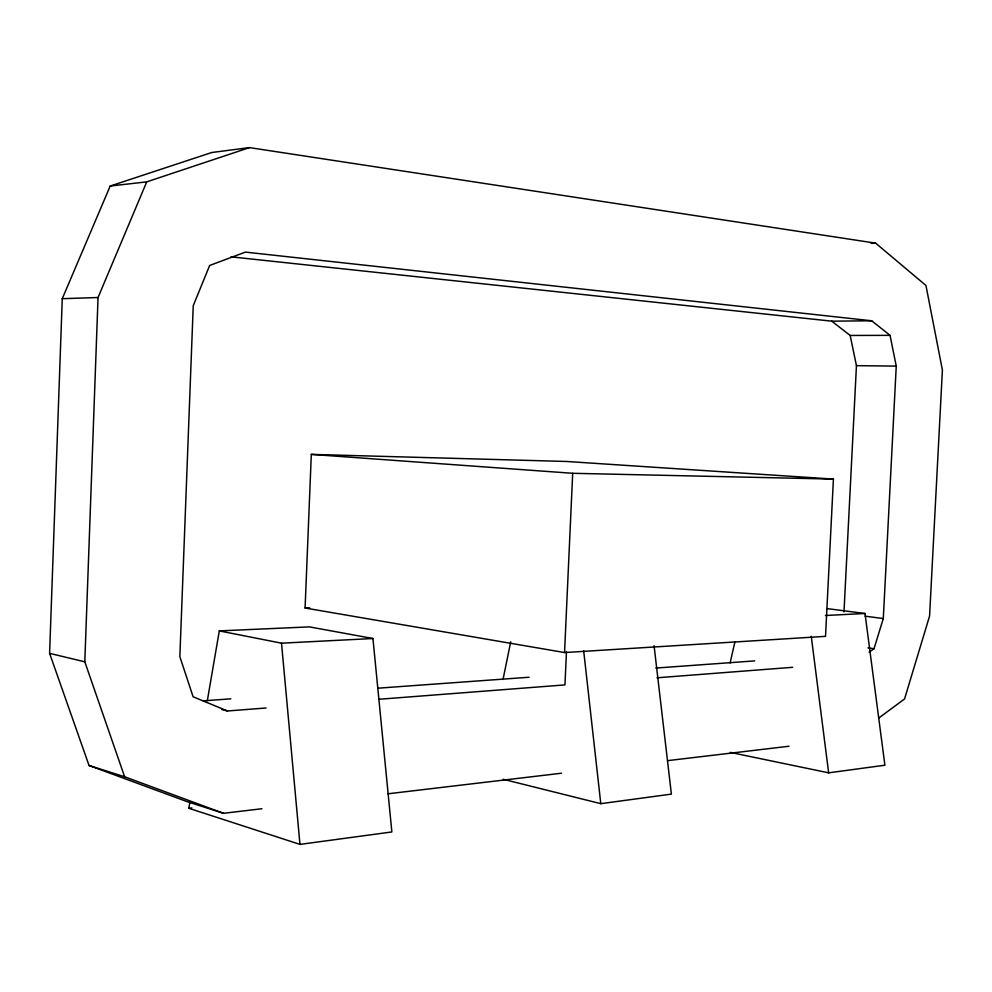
<?xml version="1.0" encoding="UTF-8"?>
<svg xmlns="http://www.w3.org/2000/svg" width="992" height="992" viewBox="0 0 992 992"><rect width="100%" height="100%" fill="white"/><g stroke="black" fill="none" stroke-linecap="round" stroke-linejoin="round"><path stroke-width="1.49" d="M261.913 808.74L223.498 813.304L186.843 801.548L89.044 765.489L49.6 653.356L62.26 298.691L110.199 186.037L211.755 152.508L249.5 147.61L875.663 243.164L925.958 285.485L942.4 370.066L929.578 616.044L904.555 698.951L878.751 718.047M223.498 813.304L124.62 776.773L84.804 661.813L98.047 297.513L146.742 181.858L249.5 147.61M305.09 608.022L311.314 454.386L566.643 461.478L833.416 479.099L825.518 636.356L564.547 652.55L305.09 608.022L309.74 607.848M564.547 652.55L572.682 473.296L311.314 454.386M566.469 651.57L564.956 684.902L378.684 699.298M843.994 611.89L856.443 365.651L850.169 335.457L831.767 321.172L230.95 256.829M869.104 652.203L874.014 648.743L883.302 618.549L896.247 366.11L890.047 335.346L871.72 320.788L245.421 252.104L209.659 265.472L193.242 305.697L179.85 656.667L193.093 696.756L227.49 710.979L266.079 707.99M207.328 700.637L219.306 630.9L309.417 626.882L372.942 638.513L391.865 831.953L299.968 844.39L188.827 808.282L189.869 802.218M503.031 679.458L510.719 641.787M730.1 662.954L734.898 641.985M503.192 779.278L600.792 803.669L671.386 794.121L654.075 645.755M730.273 752.395L828.642 772.83L884.901 765.216L865.012 613.49L826.745 608.567M387.922 793.798L561.571 773.214M667.616 760.641L789.012 746.244M188.827 808.282L191.853 807.934M110.199 186.037L146.742 181.858M656.952 677.796L792.67 667.306M203.038 700.86L230.851 698.839M377.654 688.212L529.096 677.238M655.824 668.062L754.726 660.895M219.306 630.9L281.517 643.176L372.942 638.513M825.456 615.499L865.012 613.49M871.038 243.387L875.663 243.164M62.26 298.691L98.047 297.513M831.767 321.172L871.72 320.788M850.169 335.457L890.047 335.346M856.443 365.651L896.247 366.11M572.682 473.296L833.416 479.099M865.123 616.181L883.302 618.549M867.963 647.875L874.014 648.743M49.6 653.356L84.804 661.813M221.6 709.503L227.49 710.979M89.044 765.489L124.62 776.773M811.258 636.294L828.642 772.83M583.68 650.851L600.792 803.669M281.517 643.176L299.968 844.39"/></g></svg>
